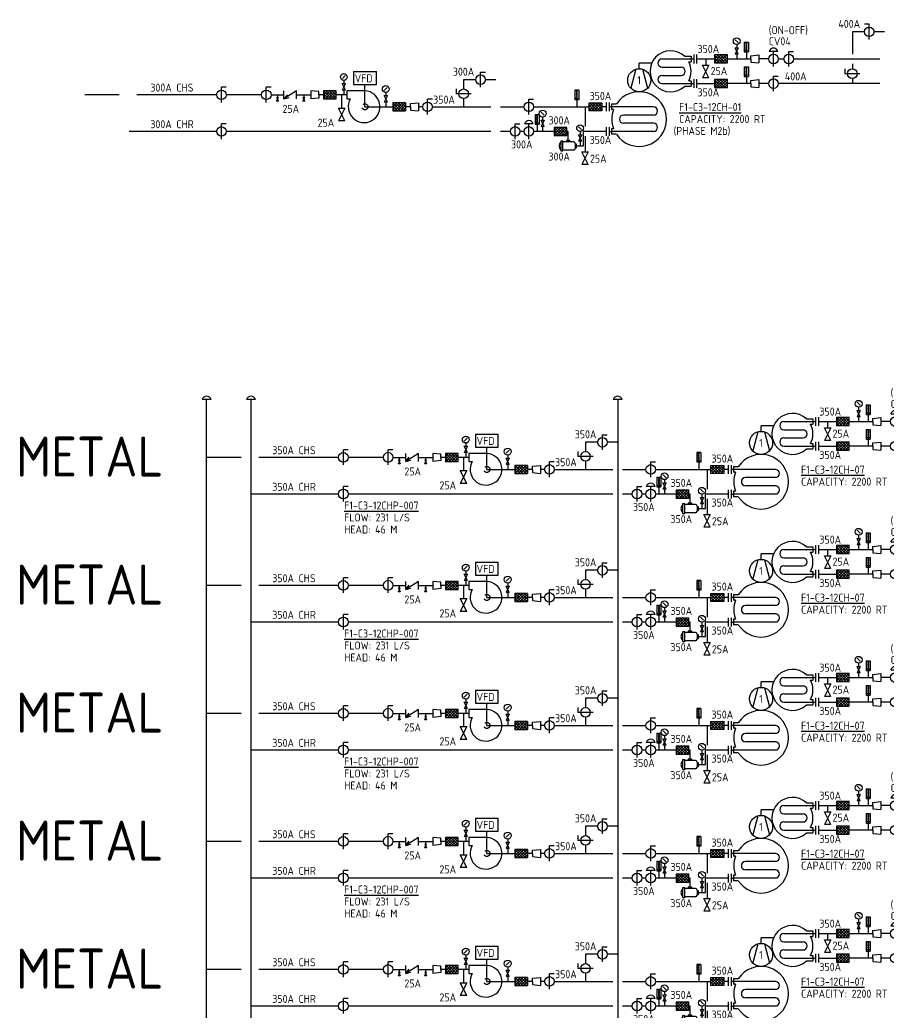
# Model space of a CAD drawing. Header units: millimetres. Extents: x 94 to 1762, y -982 to 1408.
# Drawn here: x 272 to 543.2, y 1098.3 to 1408.4 of the extents above; entities that cross this region are included whole.
import ezdxf
from ezdxf.enums import TextEntityAlignment as Align

# ---------------------------------------------------------------- set-up
doc = ezdxf.new("R2010")
doc.units = ezdxf.units.MM
doc.header["$LTSCALE"] = 10
doc.linetypes.add('HIDDEN', pattern=[0.375, 0.25, -0.125])
for name, color, linetype in [('M-CWTR-9PIPE-R', 110, 'Continuous'), ('M-CWTR-9PIPE-S', 200, 'Continuous'), ('M-CWTR-COND', 6, 'Continuous'), ('M-CWTR-PIPE-R', 110, 'Continuous'), ('M-CWTR-PIPE-S', 130, 'Continuous'), ('M-CWTR-TEXT', 3, 'Continuous'), ('M-CWTR-TEXT-CO', 3, 'Continuous'), ('M-CWTR-TEXT-eq', 4, 'Continuous'), ('M-CWTR-VAVE', 2, 'Continuous'), ('M-EQ-FUTURE', 15, 'Continuous'), ('M-HVAC-EQPM', 22, 'Continuous'), ('M-HVAC-EQPM-P2', 22, 'HIDDEN'), ('MD-20210222-01', 6, 'Continuous')]:
    doc.layers.add(name, color=color, linetype=linetype)
doc.styles.add('AA-TXT', font='isocp.shx', dxfattribs={"width": 0.8, "bigfont": 'chineset.shx'})

# ---------------------------------------------------------------- blocks, each defined once
blk = doc.blocks.new('A$Ce59ff46e')
at = {"layer": 'M-CWTR-VAVE'}
h = blk.add_hatch(dxfattribs=at)
h.set_pattern_fill('ANSI37', color=256, scale=5, style=0)
h.set_pattern_definition([(135, (745.02374, 158.5319), (0.4419417, 0.4419417), []), (45, (745.02374, 158.5319), (0.4419417, -0.4419417), [])])
h.paths.add_polyline_path([(492.98, 514.49), (488.98, 514.49), (488.98, 511.98), (492.98, 511.98)])
h = blk.add_hatch(dxfattribs=at)
h.set_pattern_fill('ANSI37', color=256, scale=5, style=0)
h.set_pattern_definition([(135, (745.02374, 150.8435), (0.4419417, 0.4419417), []), (45, (745.02374, 150.8435), (0.4419417, -0.4419417), [])])
h.paths.add_polyline_path([(492.98, 506.8), (488.98, 506.8), (488.98, 504.29), (492.98, 504.29)])
h = blk.add_hatch(dxfattribs=at)
h.set_pattern_fill('ANSI37', color=256, scale=5, style=0)
h.set_pattern_definition([(135, (813.9164, 150.8435), (0.4419417, 0.4419417), []), (45, (813.9164, 150.8435), (0.4419417, -0.4419417), [])])
h.paths.add_polyline_path([(561.87, 506.8), (557.87, 506.8), (557.87, 504.29), (561.87, 504.29)])
h = blk.add_hatch(dxfattribs=at)
h.set_pattern_fill('ANSI37', color=256, scale=5, style=0)
h.set_pattern_definition([(135, (839.5573, 151.1248), (0.4419417, 0.4419417), []), (45, (839.5573, 151.1248), (0.4419417, -0.4419417), [])])
h.paths.add_polyline_path([(587.51, 507.08), (583.51, 507.08), (583.51, 504.57), (587.51, 504.57)])
h = blk.add_hatch(dxfattribs=at)
h.set_pattern_fill('ANSI37', color=256, scale=5, style=0)
h.set_pattern_definition([(135, (622.91065, 147.33355), (0.4419417, 0.4419417), []), (45, (622.91065, 147.33355), (0.4419417, -0.4419417), [])])
h.paths.add_polyline_path([(370.86, 503.29), (366.86, 503.29), (366.86, 500.78), (370.86, 500.78)])
h = blk.add_hatch(dxfattribs=at)
h.set_pattern_fill('ANSI37', color=256, scale=5, style=0)
h.set_pattern_definition([(135, (644.53096, 143.5823), (0.4419417, 0.4419417), []), (45, (644.53096, 143.5823), (0.4419417, -0.4419417), [])])
h.paths.add_polyline_path([(392.49, 499.54), (388.49, 499.54), (388.49, 497.03), (392.49, 497.03)])
h = blk.add_hatch(dxfattribs=at)
h.set_pattern_fill('ANSI37', color=256, scale=5, style=0)
h.set_pattern_definition([(45, (197.7305, 143.5823), (-0.4419417, 0.4419417), []), (135, (197.7305, 143.5823), (-0.4419417, -0.4419417), [])])
h.paths.add_polyline_path([(449.78, 499.54), (453.78, 499.54), (453.78, 497.03), (449.78, 497.03)])
h = blk.add_hatch(dxfattribs=at)
h.set_pattern_fill('ANSI37', color=256, scale=5, style=0)
h.set_pattern_definition([(135, (694.94436, 135.8939), (0.4419417, 0.4419417), []), (45, (694.94436, 135.8939), (0.4419417, -0.4419417), [])])
h.paths.add_polyline_path([(442.9, 491.85), (438.9, 491.85), (438.9, 489.34), (442.9, 489.34)])
at = {"layer": 'M-CWTR-9PIPE-R'}
for p, q in [((333.49, 490.6), (306.17, 490.6)), ((419.16, 490.6), (336.49, 490.6)), ((425.22, 490.6), (422.16, 490.6)), ((429.49, 490.6), (428.22, 490.6)), ((438.9, 490.6), (432.49, 490.6)), ((443.27, 490.6), (442.9, 490.6)), ((443.27, 487.78), (443.27, 490.6)), ((455.28, 490.6), (448.08, 490.6)), ((448.08, 486.04), (448.08, 490.6)), ((445.91, 486.04), (448.08, 486.04))]:
    blk.add_line(p, q, dxfattribs=at)
at = {"layer": 'M-CWTR-9PIPE-S'}
for p, q in [((410.62, 506.77), (410.62, 503.85)), ((414.4, 506.77), (410.62, 506.77)), ((420.66, 506.77), (417.4, 506.77)), ((303.09, 502.04), (292.3, 502.04)), ((333.49, 502.04), (308.58, 502.04)), ((347.49, 502.04), (336.49, 502.04)), ((350.49, 502.04), (354.46, 502.04)), ((358.46, 502.04), (362.92, 502.04)), ((366.86, 502.04), (365.43, 502.04)), ((374.17, 502.04), (370.86, 502.04)), ((372.52, 502.04), (372.52, 497.9)), ((410.62, 500.85), (410.62, 498.28)), ((379.81, 498.28), (388.49, 498.28)), ((394.03, 498.28), (392.49, 498.28)), ((397.85, 498.28), (396.54, 498.28)), ((400.85, 498.28), (419.16, 498.28)), ((422.16, 498.28), (429.49, 498.28)), ((432.49, 498.28), (449.78, 498.28)), ((448.56, 498.28), (448.56, 492.1)), ((455.28, 498.28), (453.78, 498.28)), ((448.56, 489.1), (448.56, 484.23))]:
    blk.add_line(p, q, dxfattribs=at)
at = {"layer": 'M-CWTR-COND'}
blk.add_line((548.32, 505.55), (549.34, 505.55), dxfattribs=at)
at = {"layer": 'M-CWTR-PIPE-R'}
for p, q in [((483.47, 513.23), (488.98, 513.23)), ((486.23, 513.23), (486.23, 511.3)), ((492.98, 513.23), (500.34, 513.23)), ((505.89, 513.23), (502.84, 513.23)), ((508.89, 513.23), (510.66, 513.23)), ((513.66, 513.23), (540.57, 513.23)), ((543.57, 513.23), (628.49, 513.23)), ((631.49, 513.23), (661.94, 513.23))]:
    blk.add_line(p, q, dxfattribs=at)
at = {"layer": 'M-CWTR-PIPE-S'}
for p, q in [((532.03, 521.72), (532.03, 514.73)), ((535.78, 521.72), (532.03, 521.72)), ((542.07, 521.72), (538.78, 521.72)), ((532.03, 511.73), (532.03, 510.14)), ((483.47, 505.55), (488.98, 505.55)), ((500.34, 505.55), (492.98, 505.55)), ((505.89, 505.55), (502.84, 505.55)), ((540.57, 505.55), (508.89, 505.55)), ((532.03, 507.14), (532.03, 505.55)), ((545.32, 505.55), (543.57, 505.55)), ((548.32, 505.55), (549.34, 505.55)), ((548.83, 505.55), (548.83, 504.74)), ((557.87, 505.55), (553.34, 505.55)), ((564.64, 505.55), (561.87, 505.55)), ((581.21, 503.53), (581.21, 505.83)), ((583.51, 505.83), (581.21, 505.83)), ((590.55, 505.83), (587.51, 505.83)), ((595.4, 505.83), (593.06, 505.83)), ((598.4, 505.83), (628.49, 505.83)), ((631.49, 505.83), (659.62, 505.83)), ((670.65, 505.83), (664.17, 505.83)), ((570.27, 501.79), (578.58, 501.79)), ((575.83, 501.79), (575.83, 497.65))]:
    blk.add_line(p, q, dxfattribs=at)
at = {"layer": 'M-CWTR-VAVE'}
for p, q in [((537.28, 524.09), (535.78, 524.09)), ((537.28, 519.35), (537.28, 524.09)), ((496.37, 518.34), (495.45, 519.26)), ((496.37, 518.34), (495.45, 519.26)), ((498.28, 518.48), (499.54, 518.48)), ((498.28, 518.48), (499.54, 518.48)), ((498.28, 518.48), (498.28, 515.46)), ((498.28, 518.48), (498.28, 515.46)), ((498.28, 518.48), (499.54, 518.48)), ((498.28, 518.48), (499.54, 518.48)), ((498.28, 518.48), (498.28, 515.46)), ((498.28, 518.48), (498.28, 515.46)), ((498.66, 518.07), (499.16, 518.07)), ((498.66, 518.07), (499.16, 518.07)), ((498.66, 518.07), (499.16, 518.07)), ((498.66, 518.07), (499.16, 518.07)), ((498.91, 518.22), (498.91, 516.15)), ((498.91, 518.22), (498.91, 516.15)), ((498.91, 518.22), (498.91, 516.15)), ((498.91, 518.22), (498.91, 516.15)), ((499.54, 518.48), (499.54, 515.46)), ((499.54, 518.48), (499.54, 515.46)), ((499.54, 518.48), (499.54, 515.46)), ((499.54, 518.48), (499.54, 515.46)), ((496.41, 516.74), (495.41, 514.74)), ((496.41, 514.74), (495.41, 516.74)), ((495.41, 516.74), (496.41, 516.74)), ((496.41, 514.74), (495.41, 514.74)), ((495.91, 517.74), (495.91, 516.74)), ((495.91, 517.74), (495.91, 516.74)), ((495.91, 514.74), (495.91, 513.23)), ((498.28, 515.46), (499.54, 515.46)), ((498.28, 515.46), (499.54, 515.46)), ((498.66, 517.57), (499.16, 517.57)), ((498.66, 517.57), (499.16, 517.57)), ((498.66, 517.57), (499.16, 517.57)), ((498.66, 517.57), (499.16, 517.57)), ((498.66, 517.07), (499.16, 517.07)), ((498.66, 517.07), (499.16, 517.07)), ((498.66, 517.07), (499.16, 517.07)), ((498.66, 517.07), (499.16, 517.07)), ((498.66, 516.56), (499.16, 516.56)), ((498.66, 516.56), (499.16, 516.56)), ((498.91, 515.46), (498.91, 513.23)), ((498.91, 515.46), (498.91, 513.23)), ((508.78, 515.6), (505.99, 515.6)), ((507.39, 510.86), (507.39, 515.6)), ((512.16, 515.6), (513.66, 515.6)), ((512.16, 510.86), (512.16, 515.6)), ((629.99, 515.6), (631.49, 515.6)), ((629.99, 510.86), (629.99, 515.6)), ((492.98, 514.49), (488.98, 514.49)), ((488.98, 514.49), (488.98, 511.98)), ((488.98, 511.98), (492.98, 511.98)), ((492.98, 511.98), (492.98, 514.49)), ((500.34, 514.24), (502.84, 514.49)), ((500.34, 513.23), (500.34, 514.24)), ((500.34, 513.23), (500.34, 512.23)), ((500.34, 512.23), (502.84, 511.98)), ((502.84, 514.49), (502.84, 511.98)), ((589.52, 510.94), (588.6, 511.86)), ((589.52, 510.94), (588.6, 511.86)), ((415.9, 504.4), (415.9, 509.14)), ((415.9, 509.14), (417.4, 509.14)), ((487.23, 511.3), (485.23, 507.3)), ((487.23, 507.3), (485.23, 511.3)), ((485.23, 511.3), (487.23, 511.3)), ((498.28, 510.79), (498.28, 507.77)), ((498.28, 510.79), (498.28, 507.77)), ((498.28, 510.79), (499.54, 510.79)), ((498.28, 510.79), (499.54, 510.79)), ((498.66, 510.38), (499.16, 510.38)), ((498.66, 510.38), (499.16, 510.38)), ((498.66, 509.88), (499.16, 509.88)), ((498.66, 509.88), (499.16, 509.88)), ((498.66, 509.38), (499.16, 509.38)), ((498.66, 509.38), (499.16, 509.38)), ((498.66, 508.88), (499.16, 508.88)), ((498.66, 508.88), (499.16, 508.88)), ((498.91, 510.53), (498.91, 508.46)), ((498.91, 510.53), (498.91, 508.46)), ((499.54, 510.79), (499.54, 507.77)), ((499.54, 510.79), (499.54, 507.77)), ((529.66, 510.14), (529.66, 508.64)), ((534.4, 508.64), (529.66, 508.64)), ((562.64, 509.05), (563.64, 509.05)), ((563.64, 507.05), (562.64, 509.05)), ((563.64, 509.05), (562.64, 507.05)), ((563.6, 510.66), (562.68, 511.58)), ((563.14, 510.05), (563.14, 509.05)), ((589.56, 509.33), (588.56, 507.33)), ((589.56, 507.33), (588.56, 509.33)), ((588.56, 509.33), (589.56, 509.33)), ((589.06, 510.33), (589.06, 509.33)), ((373.71, 505.54), (372.71, 503.54)), ((373.71, 503.54), (372.71, 505.54)), ((372.71, 505.54), (373.71, 505.54)), ((372.75, 507.15), (373.67, 508.07)), ((373.21, 506.54), (373.21, 505.54)), ((487.23, 507.3), (485.23, 507.3)), ((488.98, 506.8), (488.98, 504.29)), ((492.98, 506.8), (488.98, 506.8)), ((492.98, 504.29), (492.98, 506.8)), ((498.28, 507.77), (499.54, 507.77)), ((498.28, 507.77), (499.54, 507.77)), ((498.91, 507.77), (498.91, 505.55)), ((498.91, 507.77), (498.91, 505.55)), ((500.34, 506.55), (502.84, 506.8)), ((500.34, 505.55), (500.34, 506.55)), ((500.34, 505.55), (500.34, 504.54)), ((502.84, 506.8), (502.84, 504.29)), ((507.39, 503.18), (507.39, 507.92)), ((507.39, 507.92), (508.89, 507.92)), ((546.82, 507.92), (545.31, 507.92)), ((546.82, 503.18), (546.82, 507.92)), ((549.34, 504.29), (549.34, 506.8)), ((553.34, 506.8), (549.34, 504.29)), ((549.34, 504.29), (550.46, 505.58)), ((553.34, 504.29), (553.34, 506.8)), ((557.87, 506.8), (557.87, 504.29)), ((561.87, 506.8), (557.87, 506.8)), ((561.87, 504.29), (561.87, 506.8)), ((563.64, 507.05), (562.64, 507.05)), ((563.14, 507.05), (563.14, 505.55)), ((577.23, 506.9), (576.31, 507.82)), ((576.77, 506.3), (576.77, 505.3)), ((587.51, 507.08), (583.51, 507.08)), ((583.51, 507.08), (583.51, 504.57)), ((587.51, 504.57), (587.51, 507.08)), ((589.56, 507.33), (588.56, 507.33)), ((589.06, 507.33), (589.06, 505.83)), ((590.55, 506.83), (593.06, 507.08)), ((590.55, 505.83), (590.55, 506.83)), ((590.55, 505.83), (590.55, 504.83)), ((593.06, 507.08), (593.06, 504.57)), ((596.9, 508.2), (598.4, 508.2)), ((596.9, 503.46), (596.9, 508.2)), ((629.99, 508.2), (631.49, 508.2)), ((629.99, 503.46), (629.99, 508.2)), ((334.99, 499.67), (334.99, 504.41)), ((336.49, 504.41), (334.99, 504.41)), ((348.99, 499.67), (348.99, 504.41)), ((350.49, 504.41), (348.99, 504.41)), ((354.46, 500.78), (354.46, 503.29)), ((358.46, 503.29), (354.46, 500.78)), ((358.46, 500.78), (358.46, 503.29)), ((362.92, 503.29), (362.92, 500.78)), ((365.43, 503.04), (362.92, 503.29)), ((365.43, 502.04), (365.43, 503.04)), ((370.86, 503.29), (366.86, 503.29)), ((366.86, 503.29), (366.86, 500.78)), ((370.86, 500.78), (370.86, 503.29)), ((373.71, 503.54), (372.71, 503.54)), ((373.21, 503.54), (373.21, 502.04)), ((385.85, 503.39), (386.77, 504.31)), ((386.31, 502.79), (386.31, 501.79)), ((408.25, 503.86), (408.25, 502.35)), ((412.99, 502.35), (408.25, 502.35)), ((445.35, 503.53), (445.35, 500.51)), ((445.35, 503.53), (445.35, 500.51)), ((446.6, 503.53), (445.35, 503.53)), ((446.6, 503.53), (445.35, 503.53)), ((446.23, 503.12), (445.72, 503.12)), ((446.23, 503.12), (445.72, 503.12)), ((446.23, 502.62), (445.72, 502.62)), ((446.23, 502.62), (445.72, 502.62)), ((445.97, 503.27), (445.97, 501.2)), ((445.97, 503.27), (445.97, 501.2)), ((446.6, 503.53), (446.6, 500.51)), ((446.6, 503.53), (446.6, 500.51)), ((488.98, 504.29), (492.98, 504.29)), ((488.98, 504.29), (492.98, 504.29)), ((500.34, 504.54), (502.84, 504.29)), ((548.53, 504.74), (549.13, 504.74)), ((548.53, 503.54), (549.13, 504.74)), ((548.53, 504.74), (549.13, 503.54)), ((549.13, 503.54), (548.53, 503.54)), ((549.34, 504.29), (550.98, 504.73)), ((557.87, 504.29), (561.87, 504.29)), ((577.27, 505.3), (576.27, 503.3)), ((577.27, 503.3), (576.27, 505.3)), ((576.27, 505.3), (577.27, 505.3)), ((577.27, 503.3), (576.27, 503.3)), ((576.77, 503.3), (576.77, 501.79)), ((578.58, 502.35), (579.04, 502.35)), ((578.58, 501.23), (578.58, 502.35)), ((579.04, 502.57), (579.04, 501.01)), ((579.54, 503.07), (582.89, 503.07)), ((580.65, 503.53), (581.78, 503.53)), ((580.65, 503.07), (580.65, 503.53)), ((581.78, 503.53), (581.78, 503.07)), ((582.89, 500.26), (582.89, 503.33)), ((582.89, 503.33), (583.53, 503.33)), ((583.51, 504.57), (587.51, 504.57)), ((583.53, 503.33), (583.53, 500.26)), ((590.55, 504.83), (593.06, 504.57)), ((352.17, 501.23), (352.77, 501.23)), ((352.17, 500.03), (352.77, 501.23)), ((352.17, 501.23), (352.77, 500.03)), ((352.77, 500.03), (352.17, 500.03)), ((354.46, 500.78), (355.57, 502.07)), ((354.46, 500.78), (356.1, 501.22)), ((360.39, 501.23), (360.99, 501.23)), ((360.39, 500.03), (360.99, 501.23)), ((360.39, 501.23), (360.99, 500.03)), ((360.99, 500.03), (360.39, 500.03)), ((365.43, 501.03), (362.92, 500.78)), ((365.43, 502.04), (365.43, 501.03)), ((366.86, 500.78), (370.86, 500.78)), ((386.81, 501.79), (385.81, 499.79)), ((386.81, 499.79), (385.81, 501.79)), ((385.81, 501.79), (386.81, 501.79)), ((386.81, 499.79), (385.81, 499.79)), ((386.31, 499.79), (386.31, 498.28)), ((392.49, 499.54), (388.49, 499.54)), ((388.49, 499.54), (388.49, 497.03)), ((392.49, 499.54), (392.49, 497.03)), ((394.03, 499.29), (396.54, 499.54)), ((394.03, 498.28), (394.03, 499.29)), ((396.54, 499.54), (396.54, 497.03)), ((399.35, 495.91), (399.35, 500.65)), ((400.85, 500.65), (399.35, 500.65)), ((430.99, 495.91), (430.99, 500.65)), ((430.99, 500.65), (432.49, 500.65)), ((446.6, 500.51), (445.35, 500.51)), ((446.6, 500.51), (445.35, 500.51)), ((446.23, 502.12), (445.72, 502.12)), ((446.23, 502.12), (445.72, 502.12)), ((446.23, 501.62), (445.72, 501.62)), ((446.23, 501.62), (445.72, 501.62)), ((445.97, 500.51), (445.97, 498.28)), ((445.97, 500.51), (445.97, 498.28)), ((449.78, 497.03), (449.78, 499.54)), ((449.78, 499.54), (453.78, 499.54)), ((453.78, 499.54), (453.78, 497.03)), ((579.04, 501.23), (578.58, 501.23)), ((579.54, 500.51), (582.89, 500.51)), ((373.52, 497.9), (371.52, 493.9)), ((373.52, 493.9), (371.52, 497.9)), ((371.52, 497.9), (373.52, 497.9)), ((388.49, 497.03), (392.49, 497.03)), ((394.03, 498.28), (394.03, 497.28)), ((394.03, 497.28), (396.54, 497.03)), ((435.76, 495.7), (434.84, 496.62)), ((435.76, 495.7), (434.84, 496.62)), ((453.78, 497.03), (449.78, 497.03)), ((576.83, 497.65), (574.83, 493.66)), ((576.83, 493.66), (574.83, 497.65)), ((574.83, 497.65), (576.83, 497.65)), ((373.52, 493.9), (371.52, 493.9)), ((432.93, 495.84), (434.18, 495.84)), ((432.93, 495.84), (434.18, 495.84)), ((432.93, 495.84), (432.93, 492.83)), ((433.3, 495.43), (433.8, 495.43)), ((433.3, 495.43), (433.8, 495.43)), ((433.3, 494.93), (433.8, 494.93)), ((433.3, 494.93), (433.8, 494.93)), ((433.3, 494.43), (433.8, 494.43)), ((433.3, 494.43), (433.8, 494.43)), ((433.3, 493.93), (433.8, 493.93)), ((433.3, 493.93), (433.8, 493.93)), ((433.55, 495.58), (433.55, 493.51)), ((433.55, 495.58), (433.55, 493.51)), ((434.18, 495.84), (434.18, 492.83)), ((435.8, 494.1), (434.8, 492.1)), ((435.8, 492.1), (434.8, 494.1)), ((434.8, 494.1), (435.8, 494.1)), ((435.3, 495.1), (435.3, 494.1)), ((576.83, 493.66), (574.83, 493.66)), ((334.99, 488.23), (334.99, 492.97)), ((336.49, 492.97), (334.99, 492.97)), ((426.72, 488.23), (426.72, 492.97)), ((426.72, 492.97), (428.22, 492.97)), ((432.38, 492.97), (429.59, 492.97)), ((430.99, 488.23), (430.99, 492.97)), ((432.93, 492.83), (434.18, 492.83)), ((432.93, 492.83), (434.18, 492.83)), ((433.55, 492.83), (433.55, 490.6)), ((433.55, 492.83), (433.55, 490.6)), ((435.8, 492.1), (434.8, 492.1)), ((435.3, 492.1), (435.3, 490.6)), ((438.9, 491.85), (438.9, 489.34)), ((442.9, 491.85), (438.9, 491.85)), ((442.9, 489.34), (442.9, 491.85)), ((447.45, 491.15), (446.53, 492.07)), ((447.45, 491.15), (446.53, 492.07)), ((446.99, 490.55), (446.99, 489.55)), ((438.9, 489.34), (442.9, 489.34)), ((441.6, 487.58), (440.95, 487.58)), ((440.95, 487.58), (440.95, 484.51)), ((441.6, 484.51), (441.6, 487.58)), ((444.95, 487.32), (441.6, 487.32)), ((443.83, 487.78), (442.71, 487.78)), ((442.71, 487.78), (442.71, 487.32)), ((443.83, 487.32), (443.83, 487.78)), ((447.49, 489.55), (446.49, 487.55)), ((447.49, 487.55), (446.49, 489.55)), ((446.49, 489.55), (447.49, 489.55)), ((447.49, 487.55), (446.49, 487.55)), ((446.99, 487.55), (446.99, 486.04)), ((440.95, 484.51), (441.6, 484.51)), ((444.95, 484.76), (441.6, 484.76)), ((445.45, 486.82), (445.45, 485.26)), ((445.91, 486.6), (445.45, 486.6)), ((445.45, 485.48), (445.91, 485.48)), ((445.91, 485.48), (445.91, 486.6)), ((449.56, 484.23), (447.56, 480.23)), ((449.56, 480.23), (447.56, 484.23)), ((447.56, 484.23), (449.56, 484.23)), ((449.56, 480.23), (447.56, 480.23))]:
    blk.add_line(p, q, dxfattribs=at)
for centre, radius in [((537.28, 521.72), 1.5), ((495.91, 518.8), 1.06), ((495.91, 518.8), 1.06), ((498.91, 515.92), 0.223), ((498.91, 515.92), 0.223), ((507.39, 513.23), 1.5), ((512.16, 513.23), 1.5), ((563.14, 511.11), 1.06), ((589.06, 511.4), 1.06), ((589.06, 511.4), 1.06), ((629.99, 513.23), 1.5), ((373.21, 507.6), 1.06), ((532.03, 508.64), 1.5), ((415.9, 506.77), 1.5), ((498.91, 508.23), 0.223), ((498.91, 508.23), 0.223), ((507.39, 505.55), 1.5), ((546.82, 505.55), 1.5), ((576.77, 507.36), 1.06), ((596.9, 505.83), 1.5), ((629.99, 505.83), 1.5), ((334.99, 502.04), 1.5), ((348.99, 502.04), 1.5), ((386.31, 503.85), 1.06), ((410.62, 502.35), 1.5), ((399.35, 498.28), 1.5), ((430.99, 498.28), 1.5), ((445.97, 500.97), 0.223), ((445.97, 500.97), 0.223), ((435.3, 496.16), 1.06), ((435.3, 496.16), 1.06), ((433.55, 493.28), 0.223), ((433.55, 493.28), 0.223), ((334.99, 490.6), 1.5), ((426.72, 490.6), 1.5), ((430.99, 490.6), 1.5), ((446.99, 491.61), 1.06), ((446.99, 491.61), 1.06)]:
    blk.add_circle(centre, radius, dxfattribs=at)
for centre, radius, start, end in [((507.39, 515.19), 1.45, 16.4573, 163.5427), ((579.54, 502.57), 0.5, 90, 180), ((579.54, 501.01), 0.5, 180, 270), ((430.99, 492.56), 1.45, 16.4573, 163.5427), ((442.24, 486.04), 1.81, 135, 225), ((444.95, 486.82), 0.5, 0, 90), ((444.95, 485.26), 0.5, 270, 0)]:
    blk.add_arc(centre, radius, start, end, dxfattribs=at)
at = {"layer": 'M-HVAC-EQPM'}
for p, q in [((465.45, 510.19), (465.45, 511.91)), ((469.35, 511.91), (465.45, 511.91)), ((472.57, 513.23), (481.64, 513.23)), ((479.6, 514.09), (481.64, 514.09)), ((479.6, 514.09), (481.64, 514.09)), ((480.91, 512.38), (481.64, 512.38)), ((480.91, 512.38), (481.64, 512.38)), ((481.64, 514.09), (481.64, 512.38)), ((481.64, 514.09), (481.64, 512.38)), ((481.64, 513.23), (482.59, 513.23)), ((482.59, 511.88), (482.59, 514.59)), ((483.47, 511.88), (483.47, 514.59)), ((566.7, 512.79), (573.85, 512.79)), ((566.7, 512.79), (566.7, 508.79)), ((573.85, 508.79), (573.85, 512.79)), ((376.23, 509.28), (383.38, 509.28)), ((376.23, 509.28), (376.23, 505.28)), ((383.38, 505.28), (383.38, 509.28)), ((464.41, 510.03), (462.83, 504.11)), ((466.48, 510.03), (468.07, 504.11)), ((472.57, 510.67), (478.54, 510.67)), ((566.7, 508.79), (573.85, 508.79)), ((570.27, 501.79), (570.27, 508.79)), ((472.57, 508.11), (478.54, 508.11)), ((472.57, 505.55), (481.64, 505.55)), ((480.91, 506.4), (481.64, 506.4)), ((480.91, 506.4), (481.64, 506.4)), ((481.64, 506.4), (481.64, 504.69)), ((481.64, 506.4), (481.64, 504.69)), ((481.64, 505.55), (482.59, 505.55)), ((482.59, 504.19), (482.59, 506.9)), ((483.47, 504.19), (483.47, 506.9)), ((564.64, 506.79), (564.64, 504.3)), ((570.27, 506.79), (564.64, 506.79)), ((379.81, 503.28), (374.17, 503.28)), ((374.17, 503.28), (374.17, 500.79)), ((376.23, 505.28), (383.38, 505.28)), ((379.81, 498.28), (379.81, 505.28)), ((479.6, 504.69), (481.64, 504.69)), ((479.6, 504.69), (481.64, 504.69)), ((564.64, 504.3), (565.69, 504.3)), ((374.17, 500.79), (375.22, 500.79)), ((455.28, 496.93), (455.28, 499.64)), ((456.16, 496.93), (456.16, 499.64)), ((456.85, 498.28), (456.16, 498.28)), ((456.85, 499.14), (456.85, 497.43)), ((456.85, 499.14), (456.85, 497.43)), ((458.31, 499.14), (456.85, 499.14)), ((458.31, 499.14), (456.85, 499.14)), ((469.9, 498.28), (456.85, 498.28)), ((457.44, 497.43), (456.85, 497.43)), ((457.44, 497.43), (456.85, 497.43)), ((469.9, 495.72), (460.56, 495.72)), ((469.9, 493.16), (460.56, 493.16)), ((455.28, 489.24), (455.28, 491.95)), ((456.16, 489.24), (456.16, 491.95)), ((456.16, 490.6), (456.85, 490.6)), ((456.85, 491.45), (456.85, 489.74)), ((456.85, 491.45), (456.85, 489.74)), ((457.44, 491.45), (456.85, 491.45)), ((457.44, 491.45), (456.85, 491.45)), ((469.9, 490.6), (456.85, 490.6)), ((458.31, 489.74), (456.85, 489.74)), ((458.31, 489.74), (456.85, 489.74))]:
    blk.add_line(p, q, dxfattribs=at)
for centre, radius in [((465.45, 506.58), 3.6), ((570.27, 501.79), 0.934)]:
    blk.add_circle(centre, radius, dxfattribs=at)
for centre, radius, start, end in [((475.24, 509.39), 6.41, 47.1666, 312.8334), ((472.57, 511.95), 1.28, 90, 270), ((475.24, 509.39), 6.41, 332.1819, 27.8181), ((478.54, 509.39), 1.28, 270, 90), ((472.57, 506.83), 1.28, 90, 270), ((570, 501.84), 4.96, 150.3127, 86.8785), ((379.54, 498.33), 4.96, 150.3127, 86.8785), ((465.45, 494.44), 8.54, 213.367, 146.633), ((465.45, 494.44), 8.54, 159.5127, 200.4873), ((469.9, 497), 1.28, 270.0002, 90), ((460.56, 494.44), 1.28, 90, 270), ((469.9, 491.88), 1.28, 270.0002, 89.9998)]:
    blk.add_arc(centre, radius, start, end, dxfattribs=at)
at = {"layer": 'M-HVAC-EQPM-P2'}
blk.add_circle((379.81, 498.28), 0.934, dxfattribs=at)
at = {"layer": 'MD-20210222-01'}
for p, q in [((352.47, 502.04), (352.47, 501.23)), ((360.69, 502.04), (360.69, 501.23))]:
    blk.add_line(p, q, dxfattribs=at)
at = {"layer": 'M-CWTR-TEXT', "style": 'AA-TXT'}
for s, height, p in [('400A', 2.5, (527.66, 522.96)), ('CV04', 2.5, (505.91, 517.52)), ('350A', 2.5, (483.66, 515.1)), ('400A CWR', 2.5, (608.03, 514.16)), ('350A', 2.5, (407.25, 508.01)), ('25A', 2.5, (487.76, 508.22)), ('400A', 2.5, (510.95, 506.55)), ('400A', 2.5, (543.56, 508.3)), ('400A', 2.5, (580.61, 507.77)), ('400A CWS', 2.5, (608.03, 506.55)), ('350A CHS', 2.5, (312.79, 503.03)), ('350A', 2.5, (449.96, 500.42)), ('350A', 2.5, (483.66, 501.56)), ('400A', 2.5, (556.83, 500.76)), ('350A', 2.5, (401.11, 499.28)), ('20A', 2.5, (545.48, 498.68)), ('400A', 2.5, (577.53, 496.98)), ('25A', 2.5, (354.05, 496.4)), ('350A CHR', 2.5, (312.79, 491.59)), ('25A', 2.5, (365.01, 492.06)), ('350A', 2.5, (437.14, 492.82)), ('25A', 2.5, (568.32, 491.82)), ('350A', 2.5, (425.44, 485.29)), ('400A SUCTION DIFF', 0.0025, (444.94, 487.35)), ('350A', 2.5, (449.96, 486.68)), ('350A', 2.5, (437.14, 481.49)), ('25A', 2.5, (450.08, 480.84))]:
    blk.add_text(s, height=height, dxfattribs=at).set_placement(p)
for p in [(352.18, 500.03), (360.4, 500.03)]:
    blk.add_text('25A GATE VALVE', height=0.00075, rotation=180, dxfattribs=at).set_placement(p)
at = {"layer": 'M-CWTR-TEXT-CO', "style": 'AA-TXT'}
blk.add_text('(ON-OFF)', height=2.5, dxfattribs=at).set_placement((505.91, 521))
at = {"layer": 'M-HVAC-EQPM', "style": 'AA-TXT'}
for p in [(567.84, 509.46), (376.6, 505.95)]:
    blk.add_text('VFD', height=2.5, dxfattribs=at).set_placement(p)
blk.add_text('1', height=2.5, dxfattribs=at).set_placement((465.43, 506.58), align=Align.MIDDLE)

msp = doc.modelspace()

# ---------------------------------------------------------------- hatches: boundary and pattern name
at = {"layer": 'M-CWTR-VAVE'}
h = msp.add_hatch(dxfattribs=at)
h.set_pattern_fill('ANSI37', color=256, scale=5, style=0)
h.set_pattern_definition([(135, (745.02374, 1041.4359), (0.4419417, 0.4419417), []), (45, (745.02374, 1041.4359), (0.4419417, -0.4419417), [])])
h.paths.add_polyline_path([(492.98, 1397.39), (488.98, 1397.39), (488.98, 1394.89), (492.98, 1394.89)])
h = msp.add_hatch(dxfattribs=at)
h.set_pattern_fill('ANSI37', color=256, scale=5, style=0)
h.set_pattern_definition([(135, (745.02374, 1033.74754), (0.4419417, 0.4419417), []), (45, (745.02374, 1033.74754), (0.4419417, -0.4419417), [])])
h.paths.add_polyline_path([(492.98, 1389.7), (488.98, 1389.7), (488.98, 1387.2), (492.98, 1387.2)])
h = msp.add_hatch(dxfattribs=at)
h.set_pattern_fill('ANSI37', color=256, scale=5, style=0)
h.set_pattern_definition([(135, (622.91065, 1030.2376), (0.4419417, 0.4419417), []), (45, (622.91065, 1030.2376), (0.4419417, -0.4419417), [])])
h.paths.add_polyline_path([(370.86, 1386.19), (366.86, 1386.19), (366.86, 1383.69), (370.86, 1383.69)])
h = msp.add_hatch(dxfattribs=at)
h.set_pattern_fill('ANSI37', color=256, scale=5, style=0)
h.set_pattern_definition([(135, (644.53096, 1026.4863), (0.4419417, 0.4419417), []), (45, (644.53096, 1026.4863), (0.4419417, -0.4419417), [])])
h.paths.add_polyline_path([(392.49, 1382.44), (388.49, 1382.44), (388.49, 1379.94), (392.49, 1379.94)])
h = msp.add_hatch(dxfattribs=at)
h.set_pattern_fill('ANSI37', color=256, scale=5, style=0)
h.set_pattern_definition([(45, (197.7305, 1026.4863), (-0.4419417, 0.4419417), []), (135, (197.7305, 1026.4863), (-0.4419417, -0.4419417), [])])
h.paths.add_polyline_path([(449.78, 1382.44), (453.78, 1382.44), (453.78, 1379.94), (449.78, 1379.94)])
h = msp.add_hatch(dxfattribs=at)
h.set_pattern_fill('ANSI37', color=256, scale=5, style=0)
h.set_pattern_definition([(135, (694.94436, 1018.7979), (0.4419417, 0.4419417), []), (45, (694.94436, 1018.7979), (0.4419417, -0.4419417), [])])
h.paths.add_polyline_path([(442.9, 1374.75), (438.9, 1374.75), (438.9, 1372.25), (442.9, 1372.25)])

# ---------------------------------------------------------------- linework, layer by layer
at = {"layer": 'M-CWTR-9PIPE-R'}
for p, q in [((333.49, 1373.5), (306.17, 1373.5)), ((419.16, 1373.5), (336.49, 1373.5)), ((425.22, 1373.5), (422.16, 1373.5)), ((429.49, 1373.5), (428.22, 1373.5)), ((438.9, 1373.5), (432.49, 1373.5)), ((443.27, 1373.5), (442.9, 1373.5)), ((443.27, 1370.68), (443.27, 1373.5)), ((455.28, 1373.5), (448.08, 1373.5)), ((448.08, 1368.95), (448.08, 1373.5)), ((445.91, 1368.95), (448.08, 1368.95)), ((345.63, 1289.69), (342.84, 1289.69)), ((344.24, 854.9), (344.24, 1289.69))]:
    msp.add_line(p, q, dxfattribs=at)
msp.add_arc((344.24, 1289.28), 1.45, 16.4573, 163.5427, dxfattribs=at)
at = {"layer": 'M-CWTR-9PIPE-S'}
for p, q in [((410.62, 1389.67), (410.62, 1386.76)), ((414.4, 1389.67), (410.62, 1389.67)), ((420.66, 1389.67), (417.4, 1389.67)), ((303.09, 1384.94), (292.3, 1384.94)), ((333.49, 1384.94), (308.58, 1384.94)), ((347.49, 1384.94), (336.49, 1384.94)), ((350.49, 1384.94), (354.46, 1384.94)), ((358.46, 1384.94), (362.92, 1384.94)), ((366.86, 1384.94), (365.43, 1384.94)), ((374.17, 1384.94), (370.86, 1384.94)), ((372.52, 1384.94), (372.52, 1380.8)), ((410.62, 1383.76), (410.62, 1381.19)), ((379.81, 1381.19), (388.49, 1381.19)), ((394.03, 1381.19), (392.49, 1381.19)), ((397.85, 1381.19), (396.54, 1381.19)), ((400.85, 1381.19), (419.16, 1381.19)), ((422.16, 1381.19), (429.49, 1381.19)), ((432.49, 1381.19), (449.78, 1381.19)), ((448.56, 1381.19), (448.56, 1375)), ((455.28, 1381.19), (453.78, 1381.19)), ((448.56, 1372), (448.56, 1367.13)), ((331.76, 1289.69), (328.98, 1289.69)), ((330.37, 854.9), (330.37, 1289.69)), ((460.12, 1289.69), (457.33, 1289.69)), ((458.73, 1289.69), (458.73, 854.9))]:
    msp.add_line(p, q, dxfattribs=at)
for centre in [(330.37, 1289.28), (458.73, 1289.28)]:
    msp.add_arc(centre, 1.45, 16.4573, 163.5427, dxfattribs=at)
at = {"layer": 'M-CWTR-PIPE-R'}
for p, q in [((483.47, 1396.14), (488.98, 1396.14)), ((486.23, 1396.14), (486.23, 1394.21)), ((492.98, 1396.14), (500.34, 1396.14)), ((505.89, 1396.14), (502.84, 1396.14)), ((508.89, 1396.14), (510.66, 1396.14)), ((513.66, 1396.14), (540.57, 1396.14))]:
    msp.add_line(p, q, dxfattribs=at)
at = {"layer": 'M-CWTR-PIPE-S'}
for p, q in [((532.03, 1404.62), (532.03, 1397.64)), ((535.78, 1404.62), (532.03, 1404.62)), ((542.07, 1404.62), (538.78, 1404.62)), ((532.03, 1394.64), (532.03, 1393.04)), ((532.03, 1390.04), (532.03, 1388.45)), ((483.47, 1388.45), (488.98, 1388.45)), ((500.34, 1388.45), (492.98, 1388.45)), ((505.89, 1388.45), (502.84, 1388.45)), ((540.57, 1388.45), (508.89, 1388.45))]:
    msp.add_line(p, q, dxfattribs=at)
at = {"layer": 'M-CWTR-VAVE'}
for p, q in [((537.28, 1406.99), (535.78, 1406.99)), ((537.28, 1402.25), (537.28, 1406.99)), ((496.37, 1401.25), (495.45, 1402.17)), ((496.37, 1401.25), (495.45, 1402.17)), ((496.41, 1399.64), (495.41, 1397.64)), ((496.41, 1397.64), (495.41, 1399.64)), ((495.41, 1399.64), (496.41, 1399.64)), ((495.91, 1400.64), (495.91, 1399.64)), ((495.91, 1400.64), (495.91, 1399.64)), ((498.28, 1401.38), (499.54, 1401.38)), ((498.28, 1401.38), (499.54, 1401.38)), ((498.28, 1401.38), (498.28, 1398.37)), ((498.28, 1401.38), (498.28, 1398.37)), ((498.28, 1401.38), (499.54, 1401.38)), ((498.28, 1401.38), (499.54, 1401.38)), ((498.28, 1401.38), (498.28, 1398.37)), ((498.28, 1401.38), (498.28, 1398.37)), ((498.66, 1400.98), (499.16, 1400.98)), ((498.66, 1400.98), (499.16, 1400.98)), ((498.66, 1400.98), (499.16, 1400.98)), ((498.66, 1400.98), (499.16, 1400.98)), ((498.66, 1400.47), (499.16, 1400.47)), ((498.66, 1400.47), (499.16, 1400.47)), ((498.66, 1400.47), (499.16, 1400.47)), ((498.66, 1400.47), (499.16, 1400.47)), ((498.66, 1399.97), (499.16, 1399.97)), ((498.66, 1399.97), (499.16, 1399.97)), ((498.66, 1399.97), (499.16, 1399.97)), ((498.66, 1399.97), (499.16, 1399.97)), ((498.66, 1399.47), (499.16, 1399.47)), ((498.66, 1399.47), (499.16, 1399.47)), ((498.91, 1401.12), (498.91, 1399.05)), ((498.91, 1401.12), (498.91, 1399.05)), ((498.91, 1401.12), (498.91, 1399.05)), ((498.91, 1401.12), (498.91, 1399.05)), ((499.54, 1401.38), (499.54, 1398.37)), ((499.54, 1401.38), (499.54, 1398.37)), ((499.54, 1401.38), (499.54, 1398.37)), ((499.54, 1401.38), (499.54, 1398.37)), ((508.78, 1398.51), (505.99, 1398.51)), ((507.39, 1393.77), (507.39, 1398.51)), ((512.16, 1398.51), (513.66, 1398.51)), ((512.16, 1393.77), (512.16, 1398.51)), ((492.98, 1397.39), (488.98, 1397.39)), ((488.98, 1397.39), (488.98, 1394.89)), ((492.98, 1394.89), (492.98, 1397.39)), ((496.41, 1397.64), (495.41, 1397.64)), ((495.91, 1397.64), (495.91, 1396.14)), ((498.28, 1398.37), (499.54, 1398.37)), ((498.28, 1398.37), (499.54, 1398.37)), ((498.91, 1398.37), (498.91, 1396.14)), ((498.91, 1398.37), (498.91, 1396.14)), ((500.34, 1397.14), (502.84, 1397.39)), ((500.34, 1396.14), (500.34, 1397.14)), ((500.34, 1396.14), (500.34, 1395.14)), ((502.84, 1397.39), (502.84, 1394.89)), ((487.23, 1394.21), (485.23, 1390.21)), ((487.23, 1390.21), (485.23, 1394.21)), ((485.23, 1394.21), (487.23, 1394.21)), ((488.98, 1394.89), (492.98, 1394.89)), ((498.28, 1393.69), (498.28, 1390.68)), ((498.28, 1393.69), (498.28, 1390.68)), ((498.28, 1393.69), (499.54, 1393.69)), ((498.28, 1393.69), (499.54, 1393.69)), ((498.66, 1393.29), (499.16, 1393.29)), ((498.66, 1393.29), (499.16, 1393.29)), ((498.66, 1392.79), (499.16, 1392.79)), ((498.66, 1392.79), (499.16, 1392.79)), ((498.66, 1392.28), (499.16, 1392.28)), ((498.66, 1392.28), (499.16, 1392.28)), ((498.91, 1393.43), (498.91, 1391.36)), ((498.91, 1393.43), (498.91, 1391.36)), ((499.54, 1393.69), (499.54, 1390.68)), ((499.54, 1393.69), (499.54, 1390.68)), ((500.34, 1395.14), (502.84, 1394.89)), ((529.66, 1393.05), (529.66, 1391.54)), ((372.75, 1390.05), (373.67, 1390.97)), ((373.21, 1389.45), (373.21, 1388.44)), ((415.9, 1387.3), (415.9, 1392.04)), ((415.9, 1392.04), (417.4, 1392.04)), ((487.23, 1390.21), (485.23, 1390.21)), ((488.98, 1389.7), (488.98, 1387.2)), ((492.98, 1389.7), (488.98, 1389.7)), ((492.98, 1387.2), (492.98, 1389.7)), ((498.28, 1390.68), (499.54, 1390.68)), ((498.28, 1390.68), (499.54, 1390.68)), ((498.66, 1391.78), (499.16, 1391.78)), ((498.66, 1391.78), (499.16, 1391.78)), ((498.91, 1390.68), (498.91, 1388.45)), ((498.91, 1390.68), (498.91, 1388.45)), ((500.34, 1389.45), (502.84, 1389.7)), ((500.34, 1388.45), (500.34, 1389.45)), ((502.84, 1389.7), (502.84, 1387.2)), ((507.39, 1386.08), (507.39, 1390.82)), ((507.39, 1390.82), (508.89, 1390.82)), ((534.4, 1391.54), (529.66, 1391.54)), ((334.99, 1382.57), (334.99, 1387.31)), ((336.49, 1387.31), (334.99, 1387.31)), ((348.99, 1382.57), (348.99, 1387.31)), ((350.49, 1387.31), (348.99, 1387.31)), ((354.46, 1383.69), (354.46, 1386.19)), ((358.46, 1386.19), (354.46, 1383.69)), ((358.46, 1383.69), (358.46, 1386.19)), ((362.92, 1386.19), (362.92, 1383.69)), ((365.43, 1385.94), (362.92, 1386.19)), ((370.86, 1386.19), (366.86, 1386.19)), ((366.86, 1386.19), (366.86, 1383.69)), ((370.86, 1383.69), (370.86, 1386.19)), ((373.71, 1388.44), (372.71, 1386.44)), ((373.71, 1386.44), (372.71, 1388.44)), ((372.71, 1388.44), (373.71, 1388.44)), ((373.71, 1386.44), (372.71, 1386.44)), ((373.21, 1386.44), (373.21, 1384.94)), ((385.85, 1386.3), (386.77, 1387.22)), ((408.25, 1386.76), (408.25, 1385.26)), ((445.35, 1386.43), (445.35, 1383.42)), ((445.35, 1386.43), (445.35, 1383.42)), ((446.6, 1386.43), (445.35, 1386.43)), ((446.6, 1386.43), (445.35, 1386.43)), ((445.97, 1386.17), (445.97, 1384.1)), ((445.97, 1386.17), (445.97, 1384.1)), ((446.6, 1386.43), (446.6, 1383.42)), ((446.6, 1386.43), (446.6, 1383.42)), ((488.98, 1387.2), (492.98, 1387.2)), ((488.98, 1387.2), (492.98, 1387.2)), ((500.34, 1388.45), (500.34, 1387.45)), ((500.34, 1387.45), (502.84, 1387.2)), ((352.17, 1384.13), (352.77, 1384.13)), ((352.17, 1382.93), (352.77, 1384.13)), ((352.17, 1384.13), (352.77, 1382.93)), ((354.46, 1383.69), (355.57, 1384.97)), ((354.46, 1383.69), (356.1, 1384.13)), ((360.39, 1384.13), (360.99, 1384.13)), ((360.39, 1382.93), (360.99, 1384.13)), ((360.39, 1384.13), (360.99, 1382.93)), ((365.43, 1383.94), (362.92, 1383.69)), ((365.43, 1384.94), (365.43, 1385.94)), ((365.43, 1384.94), (365.43, 1383.94)), ((366.86, 1383.69), (370.86, 1383.69)), ((386.81, 1384.69), (385.81, 1382.69)), ((386.81, 1382.69), (385.81, 1384.69)), ((385.81, 1384.69), (386.81, 1384.69)), ((386.31, 1385.69), (386.31, 1384.69)), ((399.35, 1378.82), (399.35, 1383.56)), ((400.85, 1383.56), (399.35, 1383.56)), ((412.99, 1385.26), (408.25, 1385.26)), ((430.99, 1378.82), (430.99, 1383.56)), ((430.99, 1383.56), (432.49, 1383.56)), ((446.6, 1383.42), (445.35, 1383.42)), ((446.6, 1383.42), (445.35, 1383.42)), ((446.23, 1386.03), (445.72, 1386.03)), ((446.23, 1386.03), (445.72, 1386.03)), ((446.23, 1385.52), (445.72, 1385.52)), ((446.23, 1385.52), (445.72, 1385.52)), ((446.23, 1385.02), (445.72, 1385.02)), ((446.23, 1385.02), (445.72, 1385.02)), ((446.23, 1384.52), (445.72, 1384.52)), ((446.23, 1384.52), (445.72, 1384.52)), ((445.97, 1383.42), (445.97, 1381.19)), ((445.97, 1383.42), (445.97, 1381.19)), ((352.77, 1382.93), (352.17, 1382.93)), ((360.99, 1382.93), (360.39, 1382.93)), ((373.52, 1380.8), (371.52, 1376.8)), ((373.52, 1376.8), (371.52, 1380.8)), ((371.52, 1380.8), (373.52, 1380.8)), ((386.81, 1382.69), (385.81, 1382.69)), ((386.31, 1382.69), (386.31, 1381.19)), ((392.49, 1382.44), (388.49, 1382.44)), ((388.49, 1382.44), (388.49, 1379.94)), ((388.49, 1379.94), (392.49, 1379.94)), ((392.49, 1382.44), (392.49, 1379.94)), ((394.03, 1382.19), (396.54, 1382.44)), ((394.03, 1381.19), (394.03, 1382.19)), ((394.03, 1381.19), (394.03, 1380.19)), ((394.03, 1380.19), (396.54, 1379.94)), ((396.54, 1382.44), (396.54, 1379.94)), ((449.78, 1379.94), (449.78, 1382.44)), ((449.78, 1382.44), (453.78, 1382.44)), ((453.78, 1379.94), (449.78, 1379.94)), ((453.78, 1382.44), (453.78, 1379.94)), ((373.52, 1376.8), (371.52, 1376.8)), ((432.93, 1378.74), (434.18, 1378.74)), ((432.93, 1378.74), (434.18, 1378.74)), ((432.93, 1378.74), (432.93, 1375.73)), ((433.3, 1378.34), (433.8, 1378.34)), ((433.3, 1378.34), (433.8, 1378.34)), ((433.3, 1377.84), (433.8, 1377.84)), ((433.3, 1377.84), (433.8, 1377.84)), ((433.3, 1377.33), (433.8, 1377.33)), ((433.3, 1377.33), (433.8, 1377.33)), ((433.3, 1376.83), (433.8, 1376.83)), ((433.3, 1376.83), (433.8, 1376.83)), ((433.55, 1378.48), (433.55, 1376.41)), ((433.55, 1378.48), (433.55, 1376.41)), ((434.18, 1378.74), (434.18, 1375.73)), ((435.8, 1377), (434.8, 1375)), ((435.8, 1375), (434.8, 1377)), ((434.8, 1377), (435.8, 1377)), ((435.76, 1378.61), (434.84, 1379.53)), ((435.76, 1378.61), (434.84, 1379.53)), ((435.3, 1378.01), (435.3, 1377)), ((334.99, 1371.13), (334.99, 1375.87)), ((336.49, 1375.87), (334.99, 1375.87)), ((426.72, 1371.13), (426.72, 1375.87)), ((426.72, 1375.87), (428.22, 1375.87)), ((432.38, 1375.87), (429.59, 1375.87)), ((430.99, 1371.13), (430.99, 1375.87)), ((432.93, 1375.73), (434.18, 1375.73)), ((432.93, 1375.73), (434.18, 1375.73)), ((433.55, 1375.73), (433.55, 1373.5)), ((433.55, 1375.73), (433.55, 1373.5)), ((435.8, 1375), (434.8, 1375)), ((435.3, 1375), (435.3, 1373.5)), ((438.9, 1374.75), (438.9, 1372.25)), ((442.9, 1374.75), (438.9, 1374.75)), ((442.9, 1372.25), (442.9, 1374.75)), ((447.45, 1374.06), (446.53, 1374.98)), ((447.45, 1374.06), (446.53, 1374.98)), ((438.9, 1372.25), (442.9, 1372.25)), ((443.83, 1370.68), (442.71, 1370.68)), ((442.71, 1370.68), (442.71, 1370.23)), ((443.83, 1370.23), (443.83, 1370.68)), ((447.49, 1372.45), (446.49, 1370.45)), ((447.49, 1370.45), (446.49, 1372.45)), ((446.49, 1372.45), (447.49, 1372.45)), ((446.99, 1373.45), (446.99, 1372.45)), ((441.6, 1370.48), (440.95, 1370.48)), ((440.95, 1370.48), (440.95, 1367.41)), ((441.6, 1367.41), (441.6, 1370.48)), ((444.95, 1370.23), (441.6, 1370.23)), ((444.95, 1367.67), (441.6, 1367.67)), ((445.45, 1369.73), (445.45, 1368.17)), ((445.91, 1369.51), (445.45, 1369.51)), ((445.45, 1368.39), (445.91, 1368.39)), ((445.91, 1368.39), (445.91, 1369.51)), ((447.49, 1370.45), (446.49, 1370.45)), ((446.99, 1370.45), (446.99, 1368.95)), ((440.95, 1367.41), (441.6, 1367.41)), ((449.56, 1367.13), (447.56, 1363.14)), ((449.56, 1363.14), (447.56, 1367.13)), ((447.56, 1367.13), (449.56, 1367.13)), ((449.56, 1363.14), (447.56, 1363.14))]:
    msp.add_line(p, q, dxfattribs=at)
for centre, radius in [((537.28, 1404.62), 1.5), ((495.91, 1401.71), 1.06), ((495.91, 1401.71), 1.06), ((498.91, 1398.83), 0.223), ((498.91, 1398.83), 0.223), ((507.39, 1396.14), 1.5), ((512.16, 1396.14), 1.5), ((532.03, 1391.54), 1.5), ((373.21, 1390.51), 1.06), ((415.9, 1389.67), 1.5), ((498.91, 1391.14), 0.223), ((498.91, 1391.14), 0.223), ((507.39, 1388.45), 1.5), ((334.99, 1384.94), 1.5), ((348.99, 1384.94), 1.5), ((386.31, 1386.76), 1.06), ((410.62, 1385.26), 1.5), ((445.97, 1383.88), 0.223), ((445.97, 1383.88), 0.223), ((399.35, 1381.19), 1.5), ((430.99, 1381.19), 1.5), ((435.3, 1379.07), 1.06), ((435.3, 1379.07), 1.06), ((334.99, 1373.5), 1.5), ((426.72, 1373.5), 1.5), ((430.99, 1373.5), 1.5), ((433.55, 1376.19), 0.223), ((433.55, 1376.19), 0.223), ((446.99, 1374.52), 1.06), ((446.99, 1374.52), 1.06)]:
    msp.add_circle(centre, radius, dxfattribs=at)
for centre, radius, start, end in [((507.39, 1398.1), 1.45, 16.4573, 163.5427), ((430.99, 1375.46), 1.45, 16.4573, 163.5427), ((442.24, 1368.95), 1.81, 135, 225), ((444.95, 1369.73), 0.5, 0, 90), ((444.95, 1368.17), 0.5, 270, 0)]:
    msp.add_arc(centre, radius, start, end, dxfattribs=at)
at = {"layer": 'M-HVAC-EQPM'}
for p, q in [((472.57, 1396.14), (481.64, 1396.14)), ((479.6, 1396.99), (481.64, 1396.99)), ((479.6, 1396.99), (481.64, 1396.99)), ((481.64, 1396.99), (481.64, 1395.28)), ((481.64, 1396.99), (481.64, 1395.28)), ((481.64, 1396.14), (482.59, 1396.14)), ((482.59, 1394.78), (482.59, 1397.5)), ((483.47, 1394.78), (483.47, 1397.5)), ((464.41, 1392.94), (462.83, 1387.02)), ((465.45, 1393.09), (465.45, 1394.81)), ((469.35, 1394.81), (465.45, 1394.81)), ((466.48, 1392.94), (468.07, 1387.02)), ((472.57, 1393.58), (478.54, 1393.58)), ((480.91, 1395.28), (481.64, 1395.28)), ((480.91, 1395.28), (481.64, 1395.28)), ((376.23, 1392.18), (383.38, 1392.18)), ((376.23, 1392.18), (376.23, 1388.18)), ((383.38, 1388.18), (383.38, 1392.18)), ((472.57, 1391.01), (478.54, 1391.01)), ((480.91, 1389.3), (481.64, 1389.3)), ((480.91, 1389.3), (481.64, 1389.3)), ((481.64, 1389.3), (481.64, 1387.6)), ((481.64, 1389.3), (481.64, 1387.6)), ((482.59, 1387.09), (482.59, 1389.81)), ((483.47, 1387.09), (483.47, 1389.81)), ((379.81, 1386.19), (374.17, 1386.19)), ((374.17, 1386.19), (374.17, 1383.69)), ((376.23, 1388.18), (383.38, 1388.18)), ((379.81, 1381.19), (379.81, 1388.18)), ((472.57, 1388.45), (481.64, 1388.45)), ((479.6, 1387.6), (481.64, 1387.6)), ((479.6, 1387.6), (481.64, 1387.6)), ((481.64, 1388.45), (482.59, 1388.45)), ((374.17, 1383.69), (375.22, 1383.69)), ((455.28, 1379.83), (455.28, 1382.55)), ((456.16, 1379.83), (456.16, 1382.55)), ((456.85, 1381.19), (456.16, 1381.19)), ((456.85, 1382.04), (456.85, 1380.33)), ((456.85, 1382.04), (456.85, 1380.33)), ((458.31, 1382.04), (456.85, 1382.04)), ((458.31, 1382.04), (456.85, 1382.04)), ((469.9, 1381.19), (456.85, 1381.19)), ((457.44, 1380.33), (456.85, 1380.33)), ((457.44, 1380.33), (456.85, 1380.33)), ((469.9, 1378.63), (460.56, 1378.63)), ((455.28, 1372.14), (455.28, 1374.86)), ((456.16, 1372.14), (456.16, 1374.86)), ((456.85, 1374.35), (456.85, 1372.65)), ((456.85, 1374.35), (456.85, 1372.65)), ((457.44, 1374.35), (456.85, 1374.35)), ((457.44, 1374.35), (456.85, 1374.35)), ((469.9, 1376.06), (460.56, 1376.06)), ((456.16, 1373.5), (456.85, 1373.5)), ((469.9, 1373.5), (456.85, 1373.5)), ((458.31, 1372.65), (456.85, 1372.65)), ((458.31, 1372.65), (456.85, 1372.65))]:
    msp.add_line(p, q, dxfattribs=at)
msp.add_circle((465.45, 1389.49), 3.6, dxfattribs=at)
for centre, radius, start, end in [((475.24, 1392.29), 6.41, 47.1666, 312.8334), ((472.57, 1394.86), 1.28, 90, 270), ((478.54, 1392.29), 1.28, 270, 90), ((475.24, 1392.29), 6.41, 332.1819, 27.8181), ((472.57, 1389.73), 1.28, 90, 270), ((379.54, 1381.23), 4.96, 150.3127, 86.8785), ((465.45, 1377.34), 8.54, 213.367, 146.633), ((465.45, 1377.34), 8.54, 159.5127, 200.4873), ((469.9, 1379.91), 1.28, 270.0002, 90), ((460.56, 1377.34), 1.28, 90, 270), ((469.9, 1374.78), 1.28, 270.0002, 89.9998)]:
    msp.add_arc(centre, radius, start, end, dxfattribs=at)
at = {"layer": 'M-HVAC-EQPM-P2'}
msp.add_circle((379.81, 1381.19), 0.934, dxfattribs=at)
at = {"layer": 'MD-20210222-01'}
for p, q in [((352.47, 1384.94), (352.47, 1384.13)), ((360.69, 1384.94), (360.69, 1384.13))]:
    msp.add_line(p, q, dxfattribs=at)

# ---------------------------------------------------------------- block references
at = {"layer": 'M-EQ-FUTURE'}
for p in [(38.07, 769.6), (38.07, 729.6), (38.07, 689.6), (38.07, 649.6), (38.07, 609.6)]:
    msp.add_blockref('A$Ce59ff46e', p, dxfattribs=at)

# ---------------------------------------------------------------- texts
at = {"layer": 'M-CWTR-TEXT', "style": 'AA-TXT'}
for s, height, p in [('400A', 2.5, (527.66, 1405.86)), ('CV04', 2.5, (505.91, 1400.42)), ('350A', 2.5, (483.66, 1398)), ('300A', 2.5, (407.25, 1390.91)), ('25A', 2.5, (487.76, 1391.12)), ('400A', 2.5, (510.95, 1389.45)), ('300A CHS', 2.5, (312.79, 1385.94)), ('350A', 2.5, (483.66, 1384.47)), ('350A', 2.5, (401.11, 1382.19)), ('350A', 2.5, (449.96, 1383.32)), ('25A', 2.5, (354.05, 1379.31)), ('300A CHR', 2.5, (312.79, 1374.5)), ('25A', 2.5, (365.01, 1374.97)), ('300A', 2.5, (437.14, 1375.72)), ('CAPACITY: 2200 RT', 2.5, (477.93, 1376.11)), ('(PHASE M2b)', 2.5, (476.21, 1372.42)), ('300A', 2.5, (425.44, 1368.2)), ('350A', 2.5, (449.96, 1369.58)), ('400A SUCTION DIFF', 0.0025, (444.94, 1370.25)), ('300A', 2.5, (437.14, 1364.4)), ('25A', 2.5, (450.08, 1363.74)), ('METAL', 12.5, (270.83, 1265.64)), ('CAPACITY: 2200 RT', 2.5, (516, 1262.81)), ('FLOW: 231 L/S', 2.5, (373.31, 1251.61)), ('HEAD: 46 M', 2.5, (373.31, 1247.86)), ('METAL', 12.5, (270.83, 1225.64)), ('CAPACITY: 2200 RT', 2.5, (516, 1222.81)), ('FLOW: 231 L/S', 2.5, (373.31, 1211.61)), ('HEAD: 46 M', 2.5, (373.31, 1207.86)), ('METAL', 12.5, (270.83, 1185.64)), ('CAPACITY: 2200 RT', 2.5, (516, 1182.81)), ('FLOW: 231 L/S', 2.5, (373.31, 1171.61)), ('HEAD: 46 M', 2.5, (373.31, 1167.86)), ('METAL', 12.5, (270.83, 1145.64)), ('CAPACITY: 2200 RT', 2.5, (516, 1142.81)), ('FLOW: 231 L/S', 2.5, (373.31, 1131.61)), ('HEAD: 46 M', 2.5, (373.31, 1127.86)), ('METAL', 12.5, (270.83, 1105.64)), ('CAPACITY: 2200 RT', 2.5, (516, 1102.81))]:
    msp.add_text(s, height=height, dxfattribs=at).set_placement(p)
for p in [(352.18, 1382.93), (360.4, 1382.93)]:
    msp.add_text('25A GATE VALVE', height=0.00075, rotation=180, dxfattribs=at).set_placement(p)
at = {"layer": 'M-CWTR-TEXT-CO', "style": 'AA-TXT'}
msp.add_text('(ON-OFF)', height=2.5, dxfattribs=at).set_placement((505.91, 1403.91))
at = {"layer": 'M-CWTR-TEXT-eq', "style": 'AA-TXT'}
for s, p in [('%%UF1-C3-12CH-01', (477.93, 1379.86)), ('%%UF1-C3-12CH-07', (516, 1266.56)), ('%%UF1-C3-12CHP-007', (373.31, 1255.36)), ('%%UF1-C3-12CH-07', (516, 1226.56)), ('%%UF1-C3-12CHP-007', (373.31, 1215.36)), ('%%UF1-C3-12CH-07', (516, 1186.56)), ('%%UF1-C3-12CHP-007', (373.31, 1175.36)), ('%%UF1-C3-12CH-07', (516, 1146.56)), ('%%UF1-C3-12CHP-007', (373.31, 1135.36)), ('%%UF1-C3-12CH-07', (516, 1106.56))]:
    msp.add_text(s, height=2.5, dxfattribs=at).set_placement(p)
at = {"layer": 'M-HVAC-EQPM', "style": 'AA-TXT'}
msp.add_text('VFD', height=2.5, dxfattribs=at).set_placement((376.6, 1388.85))
msp.add_text('1', height=2.5, dxfattribs=at).set_placement((465.43, 1389.49), align=Align.MIDDLE)

doc.saveas('drawing.dxf')
